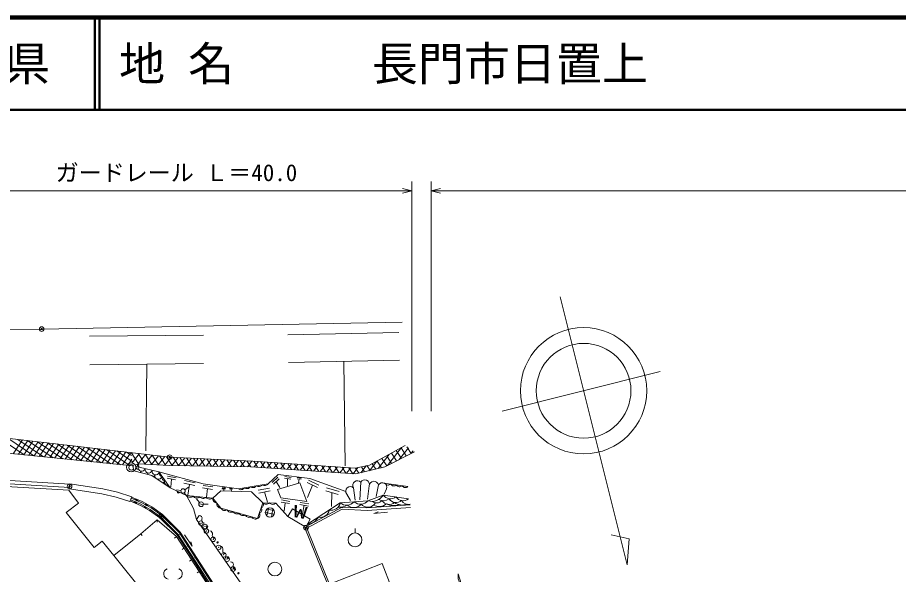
# Model space of a CAD drawing. Units: millimetres, scale not verified. Extents: x 40000 to 680000, y 20000 to 380000.
# Drawn here: x 359365 to 455030, y 319543 to 380000 of the extents above; entities that cross this region are included whole.
import ezdxf
from ezdxf.enums import TextEntityAlignment as Align

# ---------------------------------------------------------------- set-up
doc = ezdxf.new("R2010")
doc.units = ezdxf.units.MM
doc.header["$LTSCALE"] = 1000
doc.header["$PDMODE"] = 32
doc.header["$PDSIZE"] = 500
for name, color, linetype, lineweight in [('M-BGD', 7, 'Continuous', 13), ('M-STR-HTXT', 7, 'Continuous', 13), ('M-TTL', 2, 'Continuous', 140), ('M-TTL-LINE', 7, 'Continuous', 50), ('M-TTL-TXT', 7, 'Continuous', 13)]:
    doc.layers.add(name, color=color, linetype=linetype, lineweight=lineweight)
doc.styles.add('ＭＳ ゴシック', font='')
doc.styles.get('ＭＳ ゴシック').set_extended_font_data('MS Gothic')

msp = doc.modelspace()

# ---------------------------------------------------------------- linework, layer by layer
at = {"layer": 'M-BGD'}
for p, q in [((418291, 349666), (425572, 320563)), ((401138, 346935), (361979, 346181)), ((361979, 346181), (345070, 345901)), ((367176, 345395), (379540, 345521)), ((388718, 345550), (400774, 345814)), ((388785, 342536), (400840, 342801)), ((394812, 342668), (394938, 331346)), ((367207, 342303), (379572, 342430)), ((373389, 342367), (373294, 332960)), ((429152, 341560), (412004, 337270)), ((347565, 335582), (375887, 332275)), ((357233, 334453), (360066, 332528)), ((358307, 334328), (361114, 332420)), ((358895, 332649), (359909, 334141)), ((359382, 334202), (362163, 332313)), ((359460, 332591), (360469, 334075)), ((360025, 332533), (361029, 334010)), ((360456, 334077), (363211, 332205)), ((360590, 332474), (361589, 333945)), ((361155, 332416), (362149, 333879)), ((361530, 333951), (364259, 332097)), ((361720, 332358), (362709, 333814)), ((362285, 332300), (363269, 333748)), ((362604, 333826), (365308, 331989)), ((362850, 332242), (363829, 333683)), ((363415, 332184), (364389, 333618)), ((363678, 333701), (366356, 331881)), ((363980, 332126), (364949, 333552)), ((364545, 332067), (365509, 333487)), ((364753, 333575), (367404, 331773)), ((365110, 332009), (366069, 333421)), ((365675, 331951), (366629, 333356)), ((365827, 333450), (368453, 331665)), ((366240, 331893), (367189, 333291)), ((366805, 331835), (367750, 333225)), ((366901, 333324), (369501, 331557)), ((367370, 331777), (368310, 333160)), ((367935, 331719), (368870, 333094)), ((367975, 333199), (370550, 331449)), ((368500, 331660), (369430, 333029)), ((369050, 333073), (371598, 331342)), ((369065, 331602), (369990, 332964)), ((370124, 332948), (371811, 331801)), ((397595, 331391), (401458, 333525)), ((401078, 333316), (399525, 331348)), ((401047, 332131), (400493, 332992)), ((401815, 333292), (400798, 332003)), ((401577, 332404), (401013, 333279)), ((402107, 332677), (401635, 333409)), ((402314, 332966), (402071, 332658)), ((371865, 331314), (357151, 332828)), ((369630, 331544), (370550, 332898)), ((370195, 331486), (371110, 332833)), ((370760, 331428), (371670, 332767)), ((371198, 332822), (371739, 332455)), ((371325, 331370), (371784, 332046)), ((372483, 331556), (371705, 332763)), ((372591, 332660), (371772, 331623)), ((373215, 331515), (372469, 332674)), ((373283, 332579), (372476, 331557)), ((373975, 332498), (373200, 331515)), ((373948, 331473), (373232, 332585)), ((374667, 332417), (373923, 331474)), ((374680, 331431), (373995, 332496)), ((375360, 332336), (374646, 331433)), ((375413, 331389), (374758, 332407)), ((376060, 332267), (375370, 331392)), ((376138, 331360), (375521, 332318)), ((375887, 332275), (384906, 331841)), ((376789, 332232), (376101, 331361)), ((376850, 331350), (376266, 332257)), ((377517, 332196), (376848, 331350)), ((377563, 331339), (376994, 332222)), ((378245, 332161), (377595, 331338)), ((378275, 331328), (377723, 332187)), ((378973, 332126), (378343, 331327)), ((378988, 331318), (378451, 332152)), ((379702, 332091), (379090, 331316)), ((379700, 331307), (379179, 332117)), ((380430, 332056), (379837, 331305)), ((380413, 331296), (379907, 332082)), ((381158, 332021), (380584, 331294)), ((381126, 331286), (380636, 332046)), ((381887, 331986), (381331, 331283)), ((381838, 331275), (381364, 332011)), ((382551, 331264), (382092, 331976)), ((399737, 332574), (398518, 331031)), ((399457, 331313), (398931, 332129)), ((399256, 331210), (402471, 332864)), ((399987, 331585), (399452, 332417)), ((400517, 331858), (399972, 332704)), ((371487, 331330), (371448, 331109)), ((371448, 331109), (371479, 331012)), ((371479, 331012), (371516, 330957)), ((371577, 331429), (371487, 331330)), ((371700, 331473), (371577, 331429)), ((371834, 331449), (371700, 331473)), ((371915, 331390), (371834, 331449)), ((371865, 331314), (371982, 330804)), ((371941, 331296), (371915, 331390)), ((372095, 331414), (372467, 331557)), ((372467, 331557), (375849, 331365)), ((372576, 331192), (372467, 331557)), ((374707, 330661), (372576, 331192)), ((375849, 331365), (384691, 331232)), ((382615, 331951), (382078, 331271)), ((383263, 331254), (382820, 331941)), ((383343, 331916), (382825, 331260)), ((383976, 331243), (383549, 331906)), ((384071, 331881), (383572, 331249)), ((384689, 331232), (384277, 331871)), ((384800, 331846), (384319, 331238)), ((384691, 331232), (396111, 330447)), ((384906, 331841), (396025, 331071)), ((385427, 331182), (385007, 331834)), ((385518, 331799), (385051, 331207)), ((386165, 331131), (385745, 331783)), ((386235, 331749), (385768, 331158)), ((386904, 331080), (386484, 331732)), ((386952, 331700), (386485, 331109)), ((387668, 331650), (387202, 331059)), ((387642, 331029), (387223, 331681)), ((388385, 331600), (387919, 331010)), ((388381, 330978), (387961, 331630)), ((389102, 331551), (388636, 330961)), ((389119, 330928), (388700, 331578)), ((389819, 331501), (389353, 330912)), ((389858, 330877), (389439, 331527)), ((390535, 331451), (390070, 330862)), ((390596, 330826), (390177, 331476)), ((391252, 331402), (390787, 330813)), ((391334, 330775), (390916, 331425)), ((391969, 331352), (391504, 330764)), ((392073, 330724), (391655, 331374)), ((392686, 331303), (392221, 330714)), ((392811, 330674), (392393, 331323)), ((393403, 331253), (392938, 330665)), ((393550, 330623), (393132, 331272)), ((394119, 331203), (393655, 330616)), ((394288, 330572), (393871, 331221)), ((394836, 331154), (394372, 330566)), ((395027, 330521), (394609, 331169)), ((395553, 331104), (395089, 330517)), ((395765, 330470), (395348, 331118)), ((396332, 331134), (395806, 330468)), ((396025, 331071), (397595, 331391)), ((396435, 330525), (396077, 331082)), ((396111, 330447), (399256, 331210)), ((397233, 331317), (396649, 330577)), ((397046, 330673), (396701, 331209)), ((397656, 330821), (397325, 331336)), ((398396, 331833), (397583, 330804)), ((398267, 330969), (397890, 331554)), ((398877, 331117), (398411, 331841)), ((371516, 330957), (371593, 330898)), ((371593, 330898), (371727, 330874)), ((371727, 330874), (371826, 330904)), ((371826, 330904), (371877, 330939)), ((371982, 330804), (373946, 330262)), ((373946, 330262), (375946, 328958)), ((374707, 330661), (375946, 328958)), ((379507, 329380), (374707, 330661)), ((375662, 330206), (376576, 330023)), ((387673, 330388), (386587, 329393)), ((386998, 329511), (387618, 330081)), ((391107, 329969), (387673, 330388)), ((388372, 330154), (389063, 330045)), ((353210, 329713), (365003, 328976)), ((364970, 328827), (365054, 329370)), ((365054, 329370), (368607, 328821)), ((375617, 329977), (376531, 329795)), ((376074, 329886), (376008, 329004)), ((377432, 329431), (378608, 329202)), ((377489, 329725), (378665, 329496)), ((378020, 329316), (377862, 328132)), ((379503, 329211), (380574, 329039)), ((383342, 328838), (379507, 329380)), ((386587, 329393), (383342, 328838)), ((387140, 329356), (387761, 329926)), ((387450, 329641), (387850, 328973)), ((387590, 328758), (390030, 329471)), ((388344, 329981), (389036, 329873)), ((388690, 329927), (388696, 329148)), ((389713, 329933), (390161, 329868)), ((389730, 330045), (390177, 329980)), ((389937, 329900), (389884, 329499)), ((390030, 329471), (390792, 327441)), ((390821, 329502), (391940, 328961)), ((391381, 329232), (390858, 327903)), ((390957, 329781), (392075, 329241)), ((395009, 328538), (391107, 329969)), ((396637, 329550), (396533, 327625)), ((397556, 329159), (397355, 327703)), ((398551, 329255), (398306, 327997)), ((401762, 329071), (399156, 329454)), ((364916, 328670), (358118, 329077)), ((365968, 327290), (364916, 328670)), ((364970, 328827), (368515, 328279)), ((368505, 328281), (370080, 327928)), ((368617, 328819), (370210, 328463)), ((370222, 328459), (371754, 327979)), ((375946, 328958), (377709, 328091)), ((377099, 328643), (376635, 328726)), ((377465, 328408), (377735, 328021)), ((377524, 328736), (377911, 329006)), ((379460, 328943), (380531, 328771)), ((379996, 328857), (379895, 327943)), ((381423, 328631), (380558, 327835)), ((384778, 328495), (381423, 328631)), ((381564, 328847), (381951, 328839)), ((381566, 328943), (381953, 328936)), ((381758, 328843), (381781, 328660)), ((382393, 328821), (382697, 328808)), ((382396, 328897), (382701, 328884)), ((382545, 328814), (382585, 328577)), ((384778, 328495), (386002, 327329)), ((385510, 328683), (386738, 328920)), ((385569, 328376), (386797, 328613)), ((386183, 328495), (386514, 327392)), ((387590, 328758), (387972, 327845)), ((392827, 328603), (394180, 328213)), ((392925, 328941), (394277, 328551)), ((393504, 328408), (393467, 326918)), ((395106, 328269), (395531, 327550)), ((395840, 328947), (396033, 327595)), ((397413, 327532), (399080, 328151)), ((401821, 327749), (399080, 328151)), ((399448, 328815), (399162, 328263)), ((365968, 327290), (364622, 326264)), ((370068, 327932), (371541, 327470)), ((371754, 327979), (371541, 327470)), ((377709, 328091), (380558, 327835)), ((377709, 328091), (378482, 326692)), ((379136, 327363), (378808, 327756)), ((379048, 327211), (379552, 327121)), ((380558, 327835), (381450, 326728)), ((385431, 325616), (386002, 327329)), ((386002, 327329), (387409, 327288)), ((387409, 327288), (388705, 325816)), ((390792, 327441), (387972, 327845)), ((387982, 327394), (388901, 327230)), ((388023, 327624), (388942, 327460)), ((388442, 327312), (388311, 326417)), ((390065, 327363), (390999, 327196)), ((390838, 324978), (394408, 327305)), ((394408, 327305), (397413, 327532)), ((367695, 322463), (364622, 326264)), ((374815, 325694), (373688, 326483)), ((374895, 325790), (373755, 326589)), ((375024, 325944), (373862, 326758)), ((375105, 326040), (373928, 326864)), ((378482, 326692), (378809, 325496)), ((379556, 327165), (380068, 327164)), ((381450, 326728), (385431, 325616)), ((386270, 326252), (387234, 326080)), ((386429, 326630), (387216, 326489)), ((386600, 326734), (386480, 326062)), ((387092, 326647), (386940, 325794)), ((388705, 325816), (389213, 326678)), ((389213, 326678), (391143, 325540)), ((390024, 327130), (390957, 326963)), ((390490, 327046), (390317, 326118)), ((390708, 324737), (394532, 326804)), ((390783, 324550), (394627, 326628)), ((394532, 326804), (397301, 326780)), ((394627, 326628), (397322, 326481)), ((397301, 326780), (402017, 327108)), ((397322, 326481), (402037, 326809)), ((398043, 326163), (398509, 326343)), ((398043, 326163), (399538, 326282)), ((374509, 325456), (372736, 323952)), ((374509, 325456), (374508, 325206)), ((376609, 323658), (374509, 325456)), ((376680, 323831), (374815, 325694)), ((376778, 323910), (374895, 325790)), ((376934, 324037), (375024, 325944)), ((377032, 324116), (375105, 326040)), ((378809, 325496), (379097, 325951)), ((378809, 325496), (385189, 316365)), ((386480, 326062), (386377, 325955)), ((388705, 325816), (390477, 324772)), ((390708, 324737), (391143, 325540)), ((390477, 324772), (393081, 318334)), ((390783, 324550), (393281, 318375)), ((396012, 324037), (396012, 324537)), ((372736, 323952), (369816, 321589)), ((372736, 323952), (372898, 323761)), ((376609, 323658), (376421, 323493)), ((383204, 313539), (376609, 323658)), ((382109, 315454), (376680, 323831)), ((382214, 315522), (376778, 323910)), ((382383, 315630), (376934, 324037)), ((382488, 315698), (377032, 324116)), ((377497, 323849), (378341, 322609)), ((425789, 323395), (423835, 323829)), ((425572, 320563), (425789, 323395)), ((367695, 322463), (368550, 323155)), ((369816, 321589), (368550, 323155)), ((377434, 322393), (377224, 322256)), ((378341, 322609), (378190, 323086)), ((369816, 321589), (377561, 312011)), ((378258, 321128), (378048, 320991)), ((398972, 320737), (393434, 318544)), ((399945, 318187), (398972, 320737)), ((379082, 319863), (378873, 319726)), ((409275, 313106), (407224, 319592))]:
    msp.add_line(p, q, dxfattribs=at)
for points in [[(352383, 329604), (353118, 330070), (365047, 329324)], [(371560, 327517), (372705, 327038), (373688, 326483)], [(371609, 327633), (372760, 327151), (373755, 326588)], [(371686, 327817), (372848, 327330), (373862, 326758)], [(371734, 327932), (372903, 327443), (373928, 326864)]]:
    msp.add_lwpolyline(points, dxfattribs=at)
for centre, radius in [((420839, 339480), 6857), ((361979, 346181), 75), ((361979, 346181), 37.5), ((420839, 339480), 5143), ((375887, 332275), 75), ((375887, 332275), 37.5), ((371697, 331169), 500), ((365012, 329098), 75), ((365012, 329098), 37.5), ((377331, 328602), 236), ((379300, 327166), 256), ((386770, 326264), 500), ((374962, 325834), 75), ((374962, 325834), 37.5), ((379949, 324694), 75), ((390676, 324610), 75), ((390676, 324610), 37.5), ((396012, 323287), 750), ((381084, 323018), 75), ((382220, 321342), 75), ((387309, 320123), 750), ((383355, 319666), 75)]:
    msp.add_circle(centre, radius, dxfattribs=at)
for centre, radius, start, end in [((372444, 331151), 196, 110.07792, 284.16522), ((372566, 331388), 196, 120.13732, 273.00782), ((372849, 331124), 392, 166.16572, 346.00932), ((373610, 330934), 392, 166.00932, 346.00932), ((372374, 330838), 392, 324.10722, 346.00932), ((373135, 330649), 392, 166.00932, 188.13772), ((373135, 330649), 392, 321.00312, 346.00932), ((373896, 330459), 392, 166.00932, 191.31712), ((374371, 330745), 392, 166.00932, 340.63012), ((373896, 330459), 392, 306.39122, 346.00932), ((374657, 330270), 392, 166.00932, 346.00932), ((375132, 330555), 392, 171.85152, 260.23652), ((375417, 330080), 392, 166.00932, 269.68162), ((374181, 329984), 392, 342.39422, 346.00932), ((374942, 329794), 392, 166.00932, 169.70522), ((374942, 329794), 392, 304.09182, 346.00932), ((375703, 329605), 392, 166.00932, 278.08892), ((384916, 329398), 436, 230.72852, 328.69912), ((385565, 329509), 436, 230.72852, 328.69912), ((386214, 329620), 436, 230.72852, 328.69912), ((396272, 329204), 503, 43.49742, 210.82952), ((397075, 329303), 503, 343.28202, 150.61412), ((398059, 329152), 503, 11.85302, 179.18512), ((398975, 328985), 503, 340.20522, 147.53732), ((399618, 329645), 406, 210.71792, 312.56832), ((400241, 329553), 406, 210.71792, 312.56832), ((400865, 329462), 406, 210.71792, 312.56832), ((401488, 329370), 406, 210.71792, 312.56832), ((376844, 328517), 150, 153.81952, 333.81952), ((376844, 328517), 75, 153.81952, 333.81952), ((383618, 329176), 436, 230.72852, 328.69912), ((384267, 329287), 436, 230.72852, 328.69912), ((395511, 328567), 503, 48.99882, 216.33092), ((397840, 328936), 1468, 253.07452, 327.65322), ((399860, 328693), 949, 214.79862, 308.48762), ((372133, 327278), 150, 337.28782, 157.28782), ((372133, 327278), 75, 337.28782, 157.28782), ((372319, 327688), 150, 157.28782, 337.28782), ((372319, 327688), 75, 157.28782, 337.28782), ((373416, 327153), 150, 150.52762, 330.52762), ((373416, 327153), 75, 150.52762, 330.52762), ((378097, 328409), 501, 219.34242, 310.37182), ((378809, 328345), 501, 219.34242, 310.37182), ((379522, 328281), 501, 219.34242, 310.37182), ((380234, 328217), 501, 219.34242, 310.37182), ((381051, 327775), 496, 173.05852, 264.62272), ((381496, 327222), 496, 173.05852, 264.62272), ((385692, 327115), 377, 288.53812, 34.52932), ((386364, 327656), 488, 222.14662, 314.50542), ((387067, 327636), 488, 222.14662, 314.50542), ((393436, 327496), 991, 257.30292, 348.90232), ((395099, 328156), 1096, 230.90522, 317.75212), ((396602, 328269), 1096, 230.90522, 317.75212), ((397406, 327797), 963, 220.17842, 329.82132), ((398371, 328045), 744, 230.56802, 319.29122), ((398634, 328141), 1229, 240.82962, 309.71212), ((399109, 328493), 949, 238.17742, 308.48762), ((399718, 328096), 949, 214.45242, 308.48762), ((400200, 328780), 1767, 243.75822, 289.99982), ((400479, 328291), 949, 214.79862, 308.48762), ((401188, 328579), 1508, 234.31402, 288.97212), ((401230, 328492), 949, 214.79862, 308.48762), ((401850, 328090), 949, 214.79862, 279.28572), ((373197, 326760), 150, 330.52762, 150.52762), ((373197, 326760), 75, 330.52762, 150.52762), ((381868, 326944), 470, 207.33012, 301.46252), ((382531, 326759), 470, 207.33012, 301.46252), ((383195, 326574), 470, 207.33012, 301.46252), ((385501, 326544), 377, 288.53812, 34.52932), ((392246, 326720), 991, 257.30292, 348.90232), ((394341, 328435), 1603, 264.18722, 301.05392), ((395885, 327890), 1096, 229.11892, 317.75212), ((374601, 325843), 150, 324.99622, 144.99622), ((374601, 325843), 75, 324.99622, 144.99622), ((375003, 326111), 150, 144.99622, 324.99622), ((375003, 326111), 75, 144.99622, 324.99622), ((379079, 325633), 319, 341.53622, 86.68952), ((379684, 325431), 319, 161.53622, 266.68952), ((383858, 326388), 470, 207.33012, 301.46252), ((384521, 326203), 470, 207.33012, 301.46252), ((385185, 326018), 470, 207.33012, 301.46252), ((385311, 325974), 377, 288.53812, 34.52932), ((390678, 326524), 1555, 275.91992, 330.28542), ((375692, 324818), 150, 315.04752, 135.04752), ((375692, 324818), 75, 315.04752, 135.04752), ((376079, 325068), 150, 135.04752, 315.04752), ((376079, 325068), 75, 135.04752, 315.04752), ((376736, 323745), 150, 302.94792, 122.94792), ((376736, 323745), 75, 302.94792, 122.94792), ((377115, 323987), 150, 122.94792, 302.94792), ((377115, 323987), 75, 122.94792, 302.94792), ((380214, 323957), 319, 341.53622, 86.68952), ((380819, 323755), 319, 161.53622, 266.68952), ((377552, 322486), 150, 302.94792, 122.94792), ((377552, 322486), 75, 302.94792, 122.94792), ((377931, 322729), 150, 122.94792, 302.94792), ((377931, 322729), 75, 122.94792, 302.94792), ((381350, 322281), 319, 341.53622, 86.68952), ((378747, 321470), 150, 122.94792, 302.94792), ((378747, 321470), 75, 122.94792, 302.94792), ((381954, 322079), 319, 161.53622, 266.68952), ((378368, 321227), 150, 302.94792, 122.94792), ((378368, 321227), 75, 302.94792, 122.94792), ((382485, 320604), 319, 341.53622, 86.68952), ((383090, 320403), 319, 161.53622, 266.68952), ((375838, 319606), 599, 113.44836, 257.2818), ((376642, 319606), 599, 282.7182, 66.55164), ((379184, 319968), 150, 302.94792, 122.94792), ((379184, 319968), 75, 302.94792, 122.94792), ((379563, 320211), 150, 122.94792, 302.94792), ((379563, 320211), 75, 122.94792, 302.94792), ((408695, 319343), 1492, 170.42182, 224.68372)]:
    msp.add_arc(centre, radius, start, end, dxfattribs=at)
for p in [(361979, 346181), (375887, 332275), (365012, 329098), (374962, 325834), (379270, 325101), (379718, 324746), (379865, 324249), (390676, 324610), (380609, 323356), (381196, 322465), (381762, 321670), (382123, 321200), (382761, 320116)]:
    msp.add_point(p, dxfattribs=at)
at = {"layer": 'M-STR-HTXT'}
for p, q in [((402170, 337270), (402170, 362198)), ((404282, 337270), (404282, 362198)), ((402170, 361198), (346754, 361198)), ((402170, 361198), (401170, 361448)), ((402170, 361198), (401170, 360948)), ((404282, 361198), (405282, 361448)), ((404282, 361198), (554453, 361198)), ((404282, 361198), (405282, 360948))]:
    msp.add_line(p, q, dxfattribs=at)
at = {"layer": 'M-TTL'}
msp.add_line((680000, 380000), (40000, 380000), dxfattribs=at)
at = {"layer": 'M-TTL-LINE'}
for p, q in [((367750, 380000), (367750, 370000)), ((368250, 380000), (368250, 370000)), ((40000, 370000), (680000, 370000))]:
    msp.add_line(p, q, dxfattribs=at)

# ---------------------------------------------------------------- texts
at = {"layer": 'M-BGD', "style": 'ＭＳ ゴシック', "width": 1.65}
msp.add_text('W', height=1320, rotation=349.873, dxfattribs=at).set_placement((389873, 325277), align=Align.BOTTOM_CENTER)
at = {"layer": 'M-STR-HTXT', "style": 'ＭＳ ゴシック'}
msp.add_text('ガードレール Ｌ＝40.0', height=1833, dxfattribs=at).set_placement((376618, 361698), align=Align.BOTTOM_CENTER)
at = {"layer": 'M-TTL-TXT', "style": 'ＭＳ ゴシック'}
msp.add_text('山\u3000口\u3000県', height=3666, dxfattribs=at).set_placement((350375, 375000), align=Align.MIDDLE_CENTER)
msp.add_text('地 名      長門市日置上', height=3666, dxfattribs=at).set_placement((370380, 375000), align=Align.MIDDLE_LEFT)

doc.saveas('drawing.dxf')
